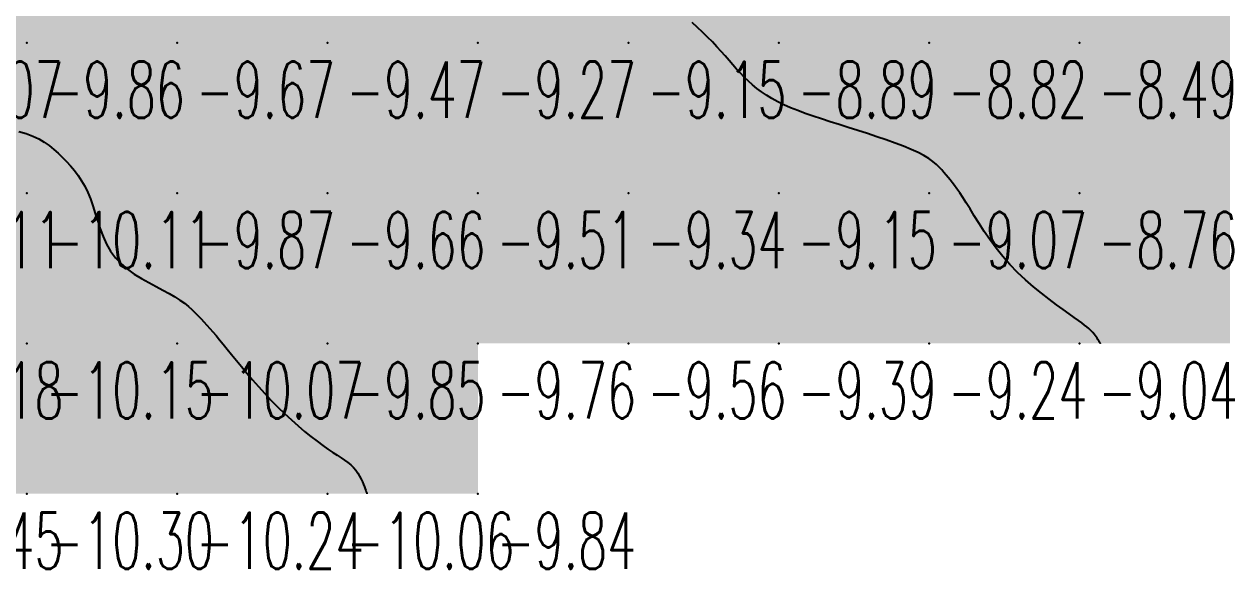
# Model space of a CAD drawing. Header units: millimetres. Extents: x 88261 to 90953, y 390274 to 392322.
# Drawn here: x 90240.1 to 90320, y 390382.2 to 390418.5 of the extents above; entities that cross this region are included whole.
import ezdxf
from ezdxf.enums import TextEntityAlignment as Align

# ---------------------------------------------------------------- set-up
doc = ezdxf.new("R2010")
doc.units = ezdxf.units.MM
doc.header["$LTSCALE"] = 25
for name, color, linetype in [('CN_03_00', 7, 'Continuous'), ('CN_04_00', 242, 'Continuous'), ('COTEAlt', 7, 'Continuous'), ('TN_COLORIAGE', 7, 'Continuous')]:
    doc.layers.add(name, color=color, linetype=linetype)
doc.styles.add('Simplex 1.0', font='Simplex.shx', dxfattribs={"width": 0.99, "height": 2.5})
doc.styles.get("Standard").update_dxf_attribs({"font": 'times.ttf'})

# ---------------------------------------------------------------- blocks, each defined once
blk = doc.blocks.new('COTE')
at = {"color": 0}
blk.add_point((0, 0), dxfattribs=at)
at = {"layer": 'COTEAlt'}
blk.add_attdef('ALT', text='', height=3.75, dxfattribs=at).set_placement((1.25, -1.25), align=Align.TOP_LEFT)

msp = doc.modelspace()

# ---------------------------------------------------------------- linework, layer by layer
at = {"layer": 'CN_03_00', "elevation": -9, "flags": 128}
msp.add_lwpolyline([(90311.633, 390397.239), (90311.632, 390397.24), (90311.631, 390397.242), (90311.628, 390397.247), (90311.621, 390397.257), (90311.611, 390397.274), (90311.595, 390397.299), (90311.573, 390397.334), (90311.544, 390397.381), (90311.506, 390397.44), (90311.461, 390397.511), (90311.408, 390397.591), (90311.348, 390397.677), (90311.281, 390397.769), (90311.208, 390397.864), (90311.13, 390397.959), (90311.046, 390398.053), (90310.956, 390398.145), (90310.853, 390398.24), (90310.73, 390398.344), (90310.581, 390398.462), (90310.396, 390398.601), (90310.169, 390398.767), (90309.892, 390398.966), (90309.557, 390399.204), (90309.161, 390399.486), (90308.713, 390399.81), (90308.224, 390400.173), (90307.708, 390400.573), (90307.176, 390401.008), (90306.64, 390401.473), (90306.113, 390401.968), (90305.608, 390402.488), (90305.134, 390403.03), (90304.693, 390403.585), (90304.284, 390404.142), (90303.908, 390404.691), (90303.562, 390405.221), (90303.247, 390405.722), (90302.961, 390406.184), (90302.706, 390406.597), (90302.478, 390406.951), (90302.276, 390407.254), (90302.094, 390407.514), (90301.93, 390407.737), (90301.779, 390407.934), (90301.638, 390408.111), (90301.502, 390408.277), (90301.368, 390408.441), (90301.231, 390408.609), (90301.084, 390408.783), (90300.918, 390408.962), (90300.724, 390409.147), (90300.495, 390409.336), (90300.222, 390409.53), (90299.897, 390409.729), (90299.511, 390409.932), (90299.058, 390410.14), (90298.548, 390410.35), (90297.99, 390410.562), (90297.395, 390410.775), (90296.775, 390410.986), (90296.14, 390411.196), (90295.501, 390411.401), (90294.869, 390411.601), (90294.253, 390411.796), (90293.657, 390411.986), (90293.082, 390412.172), (90292.53, 390412.357), (90292.003, 390412.543), (90291.503, 390412.73), (90291.031, 390412.92), (90290.589, 390413.116), (90290.178, 390413.318), (90289.796, 390413.527), (90289.44, 390413.744), (90289.108, 390413.968), (90288.796, 390414.2), (90288.502, 390414.44), (90288.223, 390414.689), (90287.956, 390414.946), (90287.698, 390415.213), (90287.445, 390415.488), (90287.194, 390415.772), (90286.941, 390416.062), (90286.682, 390416.36), (90286.414, 390416.664), (90286.133, 390416.974), (90285.835, 390417.289), (90285.518, 390417.609), (90285.184, 390417.932), (90284.836, 390418.258), (90284.478, 390418.586)], dxfattribs=at)
at = {"layer": 'CN_04_00', "elevation": -10, "flags": 128}
msp.add_lwpolyline([(90239.731, 390411.337), (90240.209, 390411.199), (90240.644, 390411.033), (90241.04, 390410.842), (90241.403, 390410.63), (90241.738, 390410.398), (90242.05, 390410.149), (90242.345, 390409.888), (90242.626, 390409.616), (90242.899, 390409.335), (90243.163, 390409.043), (90243.417, 390408.736), (90243.659, 390408.41), (90243.888, 390408.063), (90244.103, 390407.69), (90244.302, 390407.288), (90244.484, 390406.853), (90244.649, 390406.385), (90244.806, 390405.89), (90244.965, 390405.38), (90245.136, 390404.863), (90245.328, 390404.35), (90245.553, 390403.851), (90245.819, 390403.376), (90246.138, 390402.936), (90246.515, 390402.537), (90246.94, 390402.177), (90247.399, 390401.851), (90247.879, 390401.554), (90248.366, 390401.282), (90248.844, 390401.03), (90249.302, 390400.792), (90249.725, 390400.564), (90250.101, 390400.342), (90250.434, 390400.123), (90250.73, 390399.909), (90250.993, 390399.697), (90251.23, 390399.488), (90251.447, 390399.281), (90251.649, 390399.075), (90251.842, 390398.87), (90252.032, 390398.665), (90252.222, 390398.456), (90252.416, 390398.238), (90252.617, 390398.007), (90252.83, 390397.759), (90253.058, 390397.488), (90253.304, 390397.192), (90253.573, 390396.864), (90253.866, 390396.504), (90254.184, 390396.113), (90254.524, 390395.698), (90254.885, 390395.265), (90255.265, 390394.818), (90255.663, 390394.364), (90256.077, 390393.907), (90256.505, 390393.454), (90256.944, 390393.009), (90257.392, 390392.576), (90257.84, 390392.16), (90258.286, 390391.763), (90258.722, 390391.39), (90259.144, 390391.043), (90259.546, 390390.728), (90259.922, 390390.447), (90260.27, 390390.202), (90260.588, 390389.989), (90260.878, 390389.8), (90261.142, 390389.629), (90261.382, 390389.469), (90261.598, 390389.313), (90261.792, 390389.154), (90261.965, 390388.986), (90262.119, 390388.804), (90262.255, 390388.611), (90262.375, 390388.414), (90262.478, 390388.218), (90262.566, 390388.028), (90262.64, 390387.852), (90262.702, 390387.693), (90262.751, 390387.559), (90262.789, 390387.454), (90262.818, 390387.374), (90262.839, 390387.318), (90262.853, 390387.279), (90262.861, 390387.256), (90262.866, 390387.244), (90262.867, 390387.24), (90262.867, 390387.239)], dxfattribs=at)
at = {"layer": 'TN_COLORIAGE', "color": 181}
for points in [[(90233.717, 390417.239, -9.713), (90232.249, 390419.239, -9.713), (90240.249, 390417.239, -9.713), (90240.249, 390427.239, -9.713)], [(90240.249, 390417.239, -9.549), (90250.249, 390417.239, -9.549), (90250.249, 390427.239, -9.549)], [(90240.249, 390427.239, -9.549), (90240.249, 390417.239, -9.549), (90250.249, 390427.239, -9.549)], [(90250.249, 390427.239, -9.163), (90250.249, 390417.239, -9.163), (90260.249, 390427.239, -9.163)], [(90250.249, 390417.239, -9.163), (90260.249, 390417.239, -9.163), (90260.249, 390427.239, -9.163)], [(90260.249, 390427.239, -9.078), (90260.249, 390417.239, -9.078), (90270.249, 390427.239, -9.078)], [(90260.249, 390417.239, -9.078), (90270.249, 390417.239, -9.078), (90270.249, 390427.239, -9.078)], [(90270.249, 390417.239, -9), (90276.898, 390423.889, -9), (90270.249, 390427.239, -9), (90273.872, 390427.239, -9)], [(90270.249, 390417.239, -9), (90276.898, 390423.889, -9), (90280.249, 390417.239, -9), (90280.249, 390422.391, -9)], [(90282.938, 390419.929, -9.146), (90280.249, 390422.391, -9.146), (90280.249, 390417.239, -9.146)], [(90282.938, 390419.929, -9.146), (90286.054, 390417.239, -9.146), (90280.249, 390417.239, -9.146)], [(90233.717, 390417.239, -9.865), (90234.681, 390411.672, -9.865), (90240.249, 390417.239, -9.865)], [(90240.249, 390411.663, -9.865), (90234.681, 390411.672, -9.865), (90240.249, 390417.239, -9.865)], [(90240.249, 390411.663, -9.671), (90242.707, 390409.698, -9.671), (90240.249, 390417.239, -9.671), (90250.249, 390417.239, -9.671)], [(90244.68, 390407.239, -9.671), (90242.707, 390409.698, -9.671), (90250.249, 390407.239, -9.671), (90250.249, 390417.239, -9.671)], [(90250.249, 390407.239, -9.473), (90260.249, 390407.239, -9.473), (90260.249, 390417.239, -9.473)], [(90250.249, 390417.239, -9.473), (90250.249, 390407.239, -9.473), (90260.249, 390417.239, -9.473)], [(90260.249, 390417.239, -9.273), (90260.249, 390407.239, -9.273), (90270.249, 390417.239, -9.273)], [(90260.249, 390407.239, -9.273), (90270.249, 390407.239, -9.273), (90270.249, 390417.239, -9.273)], [(90270.249, 390417.239, -9.146), (90270.249, 390407.239, -9.146), (90280.249, 390417.239, -9.146)], [(90270.249, 390407.239, -9.146), (90280.249, 390407.239, -9.146), (90280.249, 390417.239, -9.146)], [(90280.249, 390407.239, -9), (90287.858, 390414.848, -9), (90280.249, 390417.239, -9), (90286.054, 390417.239, -9)], [(90280.249, 390407.239, -9), (90287.858, 390414.848, -9), (90290.249, 390407.239, -9), (90290.249, 390413.045, -9)], [(90294.679, 390411.67, -9.146), (90290.249, 390413.045, -9.146), (90290.249, 390407.239, -9.146)], [(90290.249, 390407.239, -9), (90294.679, 390411.67, -9), (90300.249, 390407.239, -9), (90300.249, 390409.886, -9)], [(90301.39, 390408.381, -9.066), (90300.249, 390409.886, -9.066), (90300.249, 390407.239, -9.066)], [(90301.39, 390408.381, -9.066), (90302.398, 390407.239, -9.066), (90300.249, 390407.239, -9.066)], [(90244.68, 390407.239, -9.865), (90245.475, 390402.465, -9.865), (90250.249, 390407.239, -9.865)], [(90250.249, 390400.513, -9.865), (90245.475, 390402.465, -9.865), (90250.249, 390407.239, -9.865)], [(90250.249, 390400.513, -9.663), (90251.877, 390398.868, -9.663), (90250.249, 390407.239, -9.663), (90260.249, 390407.239, -9.663)], [(90253.297, 390397.239, -9.663), (90251.877, 390398.868, -9.663), (90260.249, 390397.239, -9.663), (90260.249, 390407.239, -9.663)], [(90260.249, 390407.239, -9.507), (90260.249, 390397.239, -9.507), (90270.249, 390407.239, -9.507)], [(90260.249, 390397.239, -9.507), (90270.249, 390397.239, -9.507), (90270.249, 390407.239, -9.507)], [(90270.249, 390397.239, -9.336), (90280.249, 390397.239, -9.336), (90280.249, 390407.239, -9.336)], [(90270.249, 390407.239, -9.336), (90270.249, 390397.239, -9.336), (90280.249, 390407.239, -9.336)], [(90280.249, 390407.239, -9.146), (90280.249, 390397.239, -9.146), (90290.249, 390407.239, -9.146)], [(90280.249, 390397.239, -9.146), (90290.249, 390397.239, -9.146), (90290.249, 390407.239, -9.146)], [(90290.249, 390407.239, -9.066), (90290.249, 390397.239, -9.066), (90300.249, 390407.239, -9.066)], [(90290.249, 390397.239, -9.066), (90300.249, 390397.239, -9.066), (90300.249, 390407.239, -9.066)], [(90300.249, 390397.239, -9), (90305.25, 390402.241, -9), (90300.249, 390407.239, -9), (90302.398, 390407.239, -9)], [(90300.249, 390397.239, -9), (90305.25, 390402.241, -9), (90310.249, 390397.239, -9), (90310.249, 390398.724, -9)], [(90311.098, 390398.089, -9.042), (90310.249, 390398.724, -9.042), (90310.249, 390397.239, -9.042)], [(90311.098, 390398.089, -9.042), (90311.633, 390397.239, -9.042), (90310.249, 390397.239, -9.042)], [(90253.297, 390397.239, -9.85), (90256.37, 390393.361, -9.85), (90260.249, 390397.239, -9.85)], [(90260.249, 390390.04, -9.85), (90256.37, 390393.361, -9.85), (90260.249, 390397.239, -9.85)], [(90260.249, 390390.04, -9.755), (90262.168, 390389.159, -9.755), (90260.249, 390397.239, -9.755), (90270.249, 390397.239, -9.755)], [(90262.867, 390387.239, -9.755), (90262.168, 390389.159, -9.755), (90270.249, 390387.239, -9.755), (90270.249, 390397.239, -9.755)]]:
    msp.add_solid(points, dxfattribs=at)
at = {"layer": 'TN_COLORIAGE', "color": 171}
for points in [[(90286.054, 390417.239, -8.603), (90282.938, 390419.929, -8.603), (90290.249, 390417.239, -8.603), (90290.249, 390427.239, -8.603)], [(90290.249, 390427.239, -8.567), (90290.249, 390417.239, -8.567), (90300.249, 390427.239, -8.567)], [(90290.249, 390417.239, -8.567), (90300.249, 390417.239, -8.567), (90300.249, 390427.239, -8.567)], [(90300.249, 390417.239, -8.242), (90310.249, 390417.239, -8.242), (90310.249, 390427.239, -8.242)], [(90300.249, 390427.239, -8.242), (90300.249, 390417.239, -8.242), (90310.249, 390427.239, -8.242)], [(90310.249, 390427.239, -8.056), (90310.249, 390417.239, -8.056), (90320.249, 390427.239, -8.056)], [(90310.249, 390417.239, -8.056), (90320.249, 390417.239, -8.056), (90320.249, 390427.239, -8.056)], [(90286.054, 390417.239, -8.894), (90287.858, 390414.848, -8.894), (90290.249, 390417.239, -8.894)], [(90290.249, 390413.045, -8.894), (90287.858, 390414.848, -8.894), (90290.249, 390417.239, -8.894)], [(90290.249, 390413.045, -8.816), (90294.679, 390411.67, -8.816), (90290.249, 390417.239, -8.816), (90300.249, 390417.239, -8.816)], [(90300.249, 390409.886, -8.816), (90294.679, 390411.67, -8.816), (90300.249, 390417.239, -8.816)], [(90300.249, 390409.886, -8.487), (90301.39, 390408.381, -8.487), (90300.249, 390417.239, -8.487), (90310.249, 390417.239, -8.487)], [(90302.398, 390407.239, -8.487), (90301.39, 390408.381, -8.487), (90310.249, 390407.239, -8.487), (90310.249, 390417.239, -8.487)], [(90310.249, 390417.239, -8.304), (90310.249, 390407.239, -8.304), (90320.249, 390417.239, -8.304)], [(90310.249, 390407.239, -8.304), (90320.249, 390407.239, -8.304), (90320.249, 390417.239, -8.304)], [(90302.398, 390407.239, -8.759), (90305.25, 390402.241, -8.759), (90310.249, 390407.239, -8.759)], [(90310.249, 390398.724, -8.759), (90305.25, 390402.241, -8.759), (90310.249, 390407.239, -8.759)], [(90310.249, 390398.724, -8.547), (90311.098, 390398.089, -8.547), (90310.249, 390407.239, -8.547), (90320.249, 390407.239, -8.547)], [(90311.633, 390397.239, -8.547), (90311.098, 390398.089, -8.547), (90320.249, 390397.239, -8.547), (90320.249, 390407.239, -8.547)]]:
    msp.add_solid(points, dxfattribs=at)
at = {"layer": 'TN_COLORIAGE', "color": 191}
for points in [[(90230.249, 390407.239, -10), (90234.681, 390411.672, -10), (90240.249, 390407.239, -10), (90240.249, 390411.663, -10)], [(90242.707, 390409.698, -10.107), (90240.249, 390411.663, -10.107), (90240.249, 390407.239, -10.107)], [(90242.707, 390409.698, -10.107), (90244.68, 390407.239, -10.107), (90240.249, 390407.239, -10.107)], [(90230.249, 390397.239, -10.107), (90240.249, 390397.239, -10.107), (90240.249, 390407.239, -10.107)], [(90230.249, 390407.239, -10.107), (90230.249, 390397.239, -10.107), (90240.249, 390407.239, -10.107)], [(90240.249, 390397.239, -10), (90245.475, 390402.465, -10), (90240.249, 390407.239, -10), (90244.68, 390407.239, -10)], [(90240.249, 390397.239, -10), (90245.475, 390402.465, -10), (90250.249, 390397.239, -10), (90250.249, 390400.513, -10)], [(90251.877, 390398.868, -10.066), (90250.249, 390400.513, -10.066), (90250.249, 390397.239, -10.066)], [(90251.877, 390398.868, -10.066), (90253.297, 390397.239, -10.066), (90250.249, 390397.239, -10.066)], [(90230.249, 390397.239, -10.148), (90230.249, 390387.239, -10.148), (90240.249, 390397.239, -10.148)], [(90230.249, 390387.239, -10.148), (90240.249, 390387.239, -10.148), (90240.249, 390397.239, -10.148)], [(90240.249, 390397.239, -10.066), (90240.249, 390387.239, -10.066), (90250.249, 390397.239, -10.066)], [(90240.249, 390387.239, -10.066), (90250.249, 390387.239, -10.066), (90250.249, 390397.239, -10.066)], [(90250.249, 390387.239, -10), (90256.37, 390393.361, -10), (90250.249, 390397.239, -10), (90253.297, 390397.239, -10)], [(90250.249, 390387.239, -10), (90256.37, 390393.361, -10), (90260.249, 390387.239, -10), (90260.249, 390390.04, -10)], [(90262.168, 390389.159, -10.058), (90260.249, 390390.04, -10.058), (90260.249, 390387.239, -10.058)], [(90262.168, 390389.159, -10.058), (90262.867, 390387.239, -10.058), (90260.249, 390387.239, -10.058)]]:
    msp.add_solid(points, dxfattribs=at)

# ---------------------------------------------------------------- block references
at = {"layer": 'COTEAlt'}
ref = msp.add_blockref('COTE', (90230.249, 390417.239), dxfattribs=at)
ref.add_attrib('ALT', '-10.07', dxfattribs={"height": 3.75, "style": 'Simplex 1.0', "width": 0.6}).set_placement((90231.499, 390415.989), align=Align.TOP_LEFT)
ref = msp.add_blockref('COTE', (90240.249, 390417.239), dxfattribs=at)
ref.add_attrib('ALT', '-9.86', dxfattribs={"height": 3.75, "style": 'Simplex 1.0', "width": 0.6}).set_placement((90241.499, 390415.989), align=Align.TOP_LEFT)
ref = msp.add_blockref('COTE', (90250.249, 390417.239), dxfattribs=at)
ref.add_attrib('ALT', '-9.67', dxfattribs={"height": 3.75, "style": 'Simplex 1.0', "width": 0.6}).set_placement((90251.499, 390415.989), align=Align.TOP_LEFT)
ref = msp.add_blockref('COTE', (90260.249, 390417.239), dxfattribs=at)
ref.add_attrib('ALT', '-9.47', dxfattribs={"height": 3.75, "style": 'Simplex 1.0', "width": 0.6}).set_placement((90261.499, 390415.989), align=Align.TOP_LEFT)
ref = msp.add_blockref('COTE', (90270.249, 390417.239), dxfattribs=at)
ref.add_attrib('ALT', '-9.27', dxfattribs={"height": 3.75, "style": 'Simplex 1.0', "width": 0.6}).set_placement((90271.499, 390415.989), align=Align.TOP_LEFT)
ref = msp.add_blockref('COTE', (90280.249, 390417.239), dxfattribs=at)
ref.add_attrib('ALT', '-9.15', dxfattribs={"height": 3.75, "style": 'Simplex 1.0', "width": 0.6}).set_placement((90281.499, 390415.989), align=Align.TOP_LEFT)
ref = msp.add_blockref('COTE', (90290.249, 390417.239), dxfattribs=at)
ref.add_attrib('ALT', '-8.89', dxfattribs={"height": 3.75, "style": 'Simplex 1.0', "width": 0.6}).set_placement((90291.499, 390415.989), align=Align.TOP_LEFT)
ref = msp.add_blockref('COTE', (90300.249, 390417.239), dxfattribs=at)
ref.add_attrib('ALT', '-8.82', dxfattribs={"height": 3.75, "style": 'Simplex 1.0', "width": 0.6}).set_placement((90301.499, 390415.989), align=Align.TOP_LEFT)
ref = msp.add_blockref('COTE', (90310.249, 390417.239), dxfattribs=at)
ref.add_attrib('ALT', '-8.49', dxfattribs={"height": 3.75, "style": 'Simplex 1.0', "width": 0.6}).set_placement((90311.499, 390415.989), align=Align.TOP_LEFT)
ref = msp.add_blockref('COTE', (90230.249, 390407.239), dxfattribs=at)
ref.add_attrib('ALT', '-10.11', dxfattribs={"height": 3.75, "style": 'Simplex 1.0', "width": 0.6}).set_placement((90231.499, 390405.989), align=Align.TOP_LEFT)
ref = msp.add_blockref('COTE', (90240.249, 390407.239), dxfattribs=at)
ref.add_attrib('ALT', '-10.11', dxfattribs={"height": 3.75, "style": 'Simplex 1.0', "width": 0.6}).set_placement((90241.499, 390405.989), align=Align.TOP_LEFT)
ref = msp.add_blockref('COTE', (90250.249, 390407.239), dxfattribs=at)
ref.add_attrib('ALT', '-9.87', dxfattribs={"height": 3.75, "style": 'Simplex 1.0', "width": 0.6}).set_placement((90251.499, 390405.989), align=Align.TOP_LEFT)
ref = msp.add_blockref('COTE', (90260.249, 390407.239), dxfattribs=at)
ref.add_attrib('ALT', '-9.66', dxfattribs={"height": 3.75, "style": 'Simplex 1.0', "width": 0.6}).set_placement((90261.499, 390405.989), align=Align.TOP_LEFT)
ref = msp.add_blockref('COTE', (90270.249, 390407.239), dxfattribs=at)
ref.add_attrib('ALT', '-9.51', dxfattribs={"height": 3.75, "style": 'Simplex 1.0', "width": 0.6}).set_placement((90271.499, 390405.989), align=Align.TOP_LEFT)
ref = msp.add_blockref('COTE', (90280.249, 390407.239), dxfattribs=at)
ref.add_attrib('ALT', '-9.34', dxfattribs={"height": 3.75, "style": 'Simplex 1.0', "width": 0.6}).set_placement((90281.499, 390405.989), align=Align.TOP_LEFT)
ref = msp.add_blockref('COTE', (90290.249, 390407.239), dxfattribs=at)
ref.add_attrib('ALT', '-9.15', dxfattribs={"height": 3.75, "style": 'Simplex 1.0', "width": 0.6}).set_placement((90291.499, 390405.989), align=Align.TOP_LEFT)
ref = msp.add_blockref('COTE', (90300.249, 390407.239), dxfattribs=at)
ref.add_attrib('ALT', '-9.07', dxfattribs={"height": 3.75, "style": 'Simplex 1.0', "width": 0.6}).set_placement((90301.499, 390405.989), align=Align.TOP_LEFT)
ref = msp.add_blockref('COTE', (90310.249, 390407.239), dxfattribs=at)
ref.add_attrib('ALT', '-8.76', dxfattribs={"height": 3.75, "style": 'Simplex 1.0', "width": 0.6}).set_placement((90311.499, 390405.989), align=Align.TOP_LEFT)
ref = msp.add_blockref('COTE', (90230.249, 390397.239), dxfattribs=at)
ref.add_attrib('ALT', '-10.18', dxfattribs={"height": 3.75, "style": 'Simplex 1.0', "width": 0.6}).set_placement((90231.499, 390395.989), align=Align.TOP_LEFT)
ref = msp.add_blockref('COTE', (90240.249, 390397.239), dxfattribs=at)
ref.add_attrib('ALT', '-10.15', dxfattribs={"height": 3.75, "style": 'Simplex 1.0', "width": 0.6}).set_placement((90241.499, 390395.989), align=Align.TOP_LEFT)
ref = msp.add_blockref('COTE', (90250.249, 390397.239), dxfattribs=at)
ref.add_attrib('ALT', '-10.07', dxfattribs={"height": 3.75, "style": 'Simplex 1.0', "width": 0.6}).set_placement((90251.499, 390395.989), align=Align.TOP_LEFT)
ref = msp.add_blockref('COTE', (90260.249, 390397.239), dxfattribs=at)
ref.add_attrib('ALT', '-9.85', dxfattribs={"height": 3.75, "style": 'Simplex 1.0', "width": 0.6}).set_placement((90261.499, 390395.989), align=Align.TOP_LEFT)
ref = msp.add_blockref('COTE', (90270.249, 390397.239), dxfattribs=at)
ref.add_attrib('ALT', '-9.76', dxfattribs={"height": 3.75, "style": 'Simplex 1.0', "width": 0.6}).set_placement((90271.499, 390395.989), align=Align.TOP_LEFT)
ref = msp.add_blockref('COTE', (90280.249, 390397.239), dxfattribs=at)
ref.add_attrib('ALT', '-9.56', dxfattribs={"height": 3.75, "style": 'Simplex 1.0', "width": 0.6}).set_placement((90281.499, 390395.989), align=Align.TOP_LEFT)
ref = msp.add_blockref('COTE', (90290.249, 390397.239), dxfattribs=at)
ref.add_attrib('ALT', '-9.39', dxfattribs={"height": 3.75, "style": 'Simplex 1.0', "width": 0.6}).set_placement((90291.499, 390395.989), align=Align.TOP_LEFT)
ref = msp.add_blockref('COTE', (90300.249, 390397.239), dxfattribs=at)
ref.add_attrib('ALT', '-9.24', dxfattribs={"height": 3.75, "style": 'Simplex 1.0', "width": 0.6}).set_placement((90301.499, 390395.989), align=Align.TOP_LEFT)
ref = msp.add_blockref('COTE', (90310.249, 390397.239), dxfattribs=at)
ref.add_attrib('ALT', '-9.04', dxfattribs={"height": 3.75, "style": 'Simplex 1.0', "width": 0.6}).set_placement((90311.499, 390395.989), align=Align.TOP_LEFT)
ref = msp.add_blockref('COTE', (90230.249, 390387.239), dxfattribs=at)
ref.add_attrib('ALT', '-10.45', dxfattribs={"height": 3.75, "style": 'Simplex 1.0', "width": 0.6}).set_placement((90231.499, 390385.989), align=Align.TOP_LEFT)
ref = msp.add_blockref('COTE', (90240.249, 390387.239), dxfattribs=at)
ref.add_attrib('ALT', '-10.30', dxfattribs={"height": 3.75, "style": 'Simplex 1.0', "width": 0.6}).set_placement((90241.499, 390385.989), align=Align.TOP_LEFT)
ref = msp.add_blockref('COTE', (90250.249, 390387.239), dxfattribs=at)
ref.add_attrib('ALT', '-10.24', dxfattribs={"height": 3.75, "style": 'Simplex 1.0', "width": 0.6}).set_placement((90251.499, 390385.989), align=Align.TOP_LEFT)
ref = msp.add_blockref('COTE', (90260.249, 390387.239), dxfattribs=at)
ref.add_attrib('ALT', '-10.06', dxfattribs={"height": 3.75, "style": 'Simplex 1.0', "width": 0.6}).set_placement((90261.499, 390385.989), align=Align.TOP_LEFT)
ref = msp.add_blockref('COTE', (90270.249, 390387.239), dxfattribs=at)
ref.add_attrib('ALT', '-9.84', dxfattribs={"height": 3.75, "style": 'Simplex 1.0', "width": 0.6}).set_placement((90271.499, 390385.989), align=Align.TOP_LEFT)

doc.saveas('drawing.dxf')
